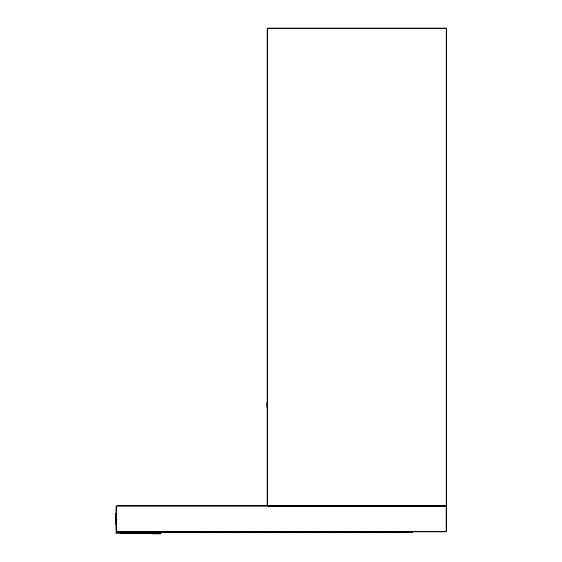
<?xml version="1.0" encoding="UTF-8"?>
<svg xmlns="http://www.w3.org/2000/svg" width="562" height="562" viewBox="0 0 562 562"><rect width="100%" height="100%" fill="white"/><g stroke="black" fill="none" stroke-linecap="round" stroke-linejoin="round"><path stroke-width="0.84" d="M267.716 28.177L446.01 28.177M267.716 28.395L446.01 28.395M267.716 505.688L446.01 505.688M116.748 505.744L445.842 505.744M267.716 505.905L446.01 505.905M116.748 506.025L445.842 506.025M115.4 518.178L115.4 519.351M149.998 531.42L412.592 531.42M116.748 531.504L445.842 531.504M116.748 531.785L445.842 531.785M149.998 532.095L412.592 532.095M149.998 532.249L412.592 532.249M116.144 532.347L150.286 532.347M151.129 532.326L411.461 532.326M116.032 532.453L150.363 532.453M150.918 532.432L411.672 532.432M151.129 532.614L411.461 532.614M152.724 532.727L160.697 532.727M152.724 532.959L160.697 532.959M116.032 533.247L152.176 533.268M152.407 533.268L161.013 533.268M120.226 533.415L152.056 533.415M120.338 533.521L151.944 533.521M152.724 533.584L160.697 533.584M152.724 533.816L160.697 533.816M446.523 28.69L446.523 505.393M446.495 506.404L446.495 531.132M446.305 28.69L446.305 505.393M446.221 506.404L446.221 531.132M403.116 532.643L402.694 532.643M397.84 532.643L397.418 532.643M392.557 532.643L392.143 532.643M387.281 532.643L386.86 532.643M382.005 532.643L381.584 532.643M376.723 532.643L376.301 532.643M371.447 532.643L371.025 532.643M366.171 532.643L365.75 532.643M360.888 532.643L360.467 532.643M355.613 532.643L355.191 532.643M350.33 532.643L349.915 532.643M345.054 532.643L344.632 532.643M339.778 532.643L339.357 532.643M334.495 532.643L334.081 532.643M329.22 532.643L328.798 532.643M323.944 532.643L323.522 532.643M318.661 532.643L318.24 532.643M313.385 532.643L312.964 532.643M308.102 532.643L307.688 532.643M302.827 532.643L302.405 532.643M297.551 532.643L297.129 532.643M292.268 532.643L291.854 532.643M286.992 532.643L286.571 532.643M281.717 532.643L281.295 532.643M276.434 532.643L276.012 532.643M271.158 532.643L270.736 532.643M267.421 28.69L267.421 505.393M267.203 28.69L267.203 505.393M266.922 402.596L266.922 407.302M265.875 532.643L265.461 532.643M260.599 532.643L260.178 532.643M255.324 532.643L254.902 532.643M250.041 532.643L249.626 532.643M244.765 532.643L244.344 532.643M239.489 532.643L239.068 532.643M234.206 532.643L233.792 532.643M228.931 532.643L228.509 532.643M223.655 532.643L223.233 532.643M218.372 532.643L217.951 532.643M213.096 532.643L212.675 532.643M207.814 532.643L207.399 532.643M202.538 532.643L202.116 532.643M197.262 532.643L196.84 532.643M191.979 532.643L191.565 532.643M186.703 532.643L186.282 532.643M181.428 532.643L181.006 532.643M176.145 532.643L175.723 532.643M170.869 532.643L170.448 532.643M165.586 532.643L165.172 532.643M160.31 532.643L159.889 532.643M155.035 532.643L154.613 532.643M116.369 506.404L116.369 531.132M116.088 506.404L116.088 531.132M115.969 513.605L115.969 523.932M115.863 513.394L115.863 524.142M115.681 513.605L115.681 523.932M115.4 517.258L115.4 519.962"/></g></svg>
